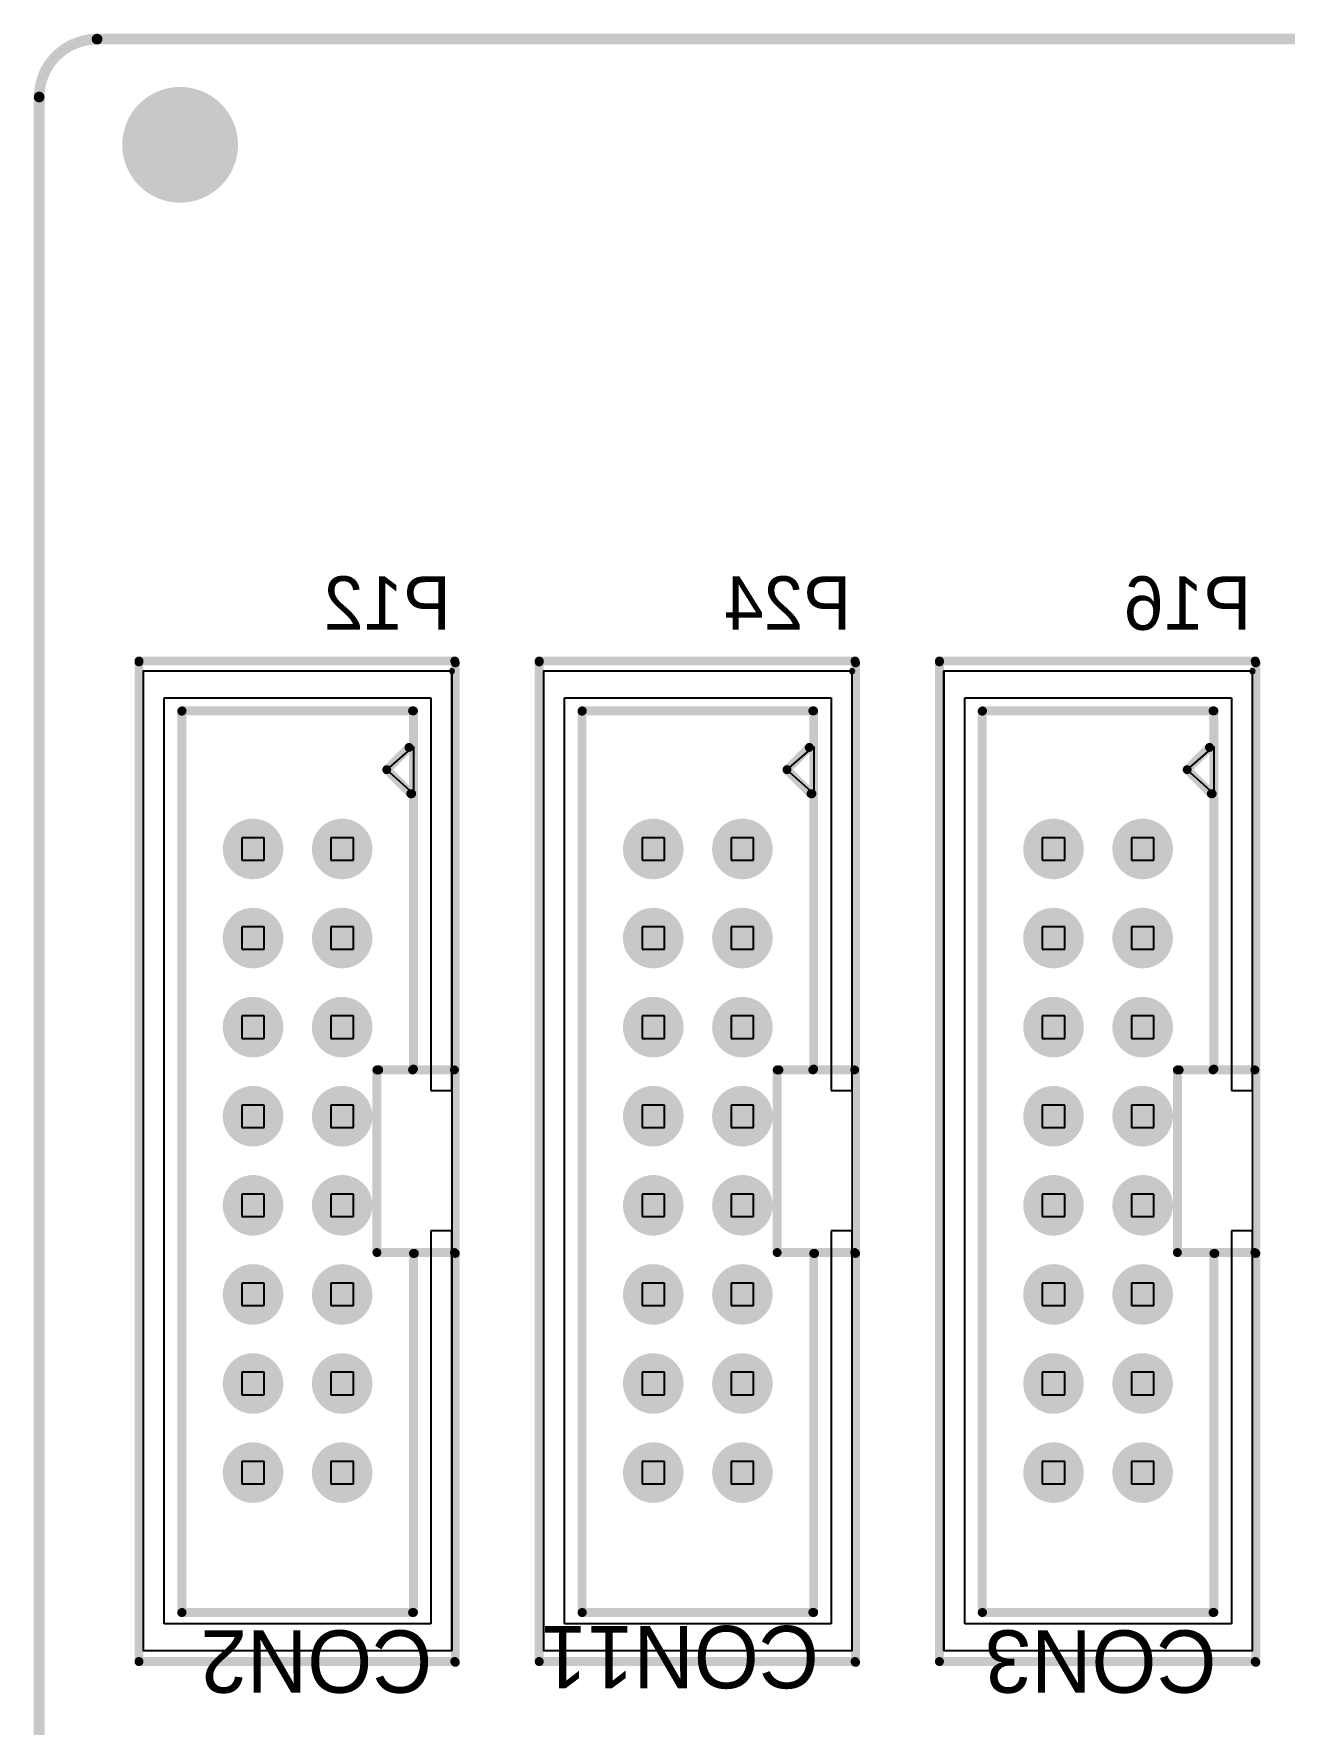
# Model space of a CAD drawing. Extents: x 11.69 to 17.18, y 4.05 to 12.26.
# Drawn here: x 11.685 to 13.088, y 10.359 to 12.256 of the extents above; entities that cross this region are included whole.
import ezdxf

# ---------------------------------------------------------------- set-up
doc = ezdxf.new("R2010")
doc.units = 0
doc.layers.get('0').update_dxf_attribs({"linetype": 'CONTINUOUS'})
for name, color, linetype in [('BOTTOMLAYER', 5, 'CONTINUOUS'), ('BOTTOMOVERLAY', 54, 'CONTINUOUS'), ('BOTTOMSOLDER', 6, 'CONTINUOUS'), ('MECHANICAL1', 6, 'CONTINUOUS'), ('MECHANICAL15', 56, 'CONTINUOUS'), ('MECHANICAL2', 216, 'CONTINUOUS'), ('MECHANICAL4', 56, 'CONTINUOUS'), ('MECHANICAL6', 56, 'CONTINUOUS'), ('MECHANICAL8', 56, 'CONTINUOUS'), ('MECHANICAL9', 56, 'CONTINUOUS'), ('MULTILAYER', 9, 'CONTINUOUS'), ('TOPLAYER', 1, 'CONTINUOUS'), ('TOPSOLDER', 216, 'CONTINUOUS')]:
    doc.layers.add(name, color=color, linetype=linetype)

# ---------------------------------------------------------------- blocks, each defined once
blk = doc.blocks.new('IDC_TH_16P_P2_54_C3406_B11')
at = {"layer": 'BOTTOMLAYER', "const_width": 0.03}
for points in [[(-0.365, 0.05, 1), (-0.335, 0.05, 1)], [(-0.265, 0.05, 1), (-0.235, 0.05, 1)], [(-0.165, 0.05, 1), (-0.135, 0.05, 1)], [(-0.065, 0.05, 1), (-0.035, 0.05, 1)], [(0.035, 0.05, 1), (0.065, 0.05, 1)], [(0.135, 0.05, 1), (0.165, 0.05, 1)], [(0.235, 0.05, 1), (0.265, 0.05, 1)], [(0.335, 0.05, 1), (0.365, 0.05, 1)], [(-0.365, -0.05, 1), (-0.335, -0.05, 1)], [(-0.265, -0.05, 1), (-0.235, -0.05, 1)], [(-0.165, -0.05, 1), (-0.135, -0.05, 1)], [(-0.065, -0.05, 1), (-0.035, -0.05, 1)], [(0.035, -0.05, 1), (0.065, -0.05, 1)], [(0.135, -0.05, 1), (0.165, -0.05, 1)], [(0.235, -0.05, 1), (0.265, -0.05, 1)], [(0.335, -0.05, 1), (0.365, -0.05, 1)]]:
    blk.add_lwpolyline(points, format="xyb", close=True, dxfattribs=at)
at = {"layer": 'BOTTOMOVERLAY', "const_width": 0.01}
for points in [[(-0.561, -0.178), (-0.561, 0.17633)], [(0.56299, 0.177), (-0.5589, 0.177)], [(-0.102, 0.091), (-0.102, 0.176)], [(0.103, 0.176), (0.104, 0.177)], [(0.103, 0.089), (0.103, 0.176)], [(0.562, -0.178), (0.562, 0.17633)], [(-0.103, 0.13), (-0.505, 0.13)], [(-0.505, -0.12966), (-0.505, 0.129)], [(-0.412, 0.127), (-0.412, 0.128)], [(-0.102, 0.129), (-0.103, 0.13)], [(0.104, 0.13), (0.104, 0.131)], [(0.507, 0.13), (0.104, 0.13)], [(0.507, -0.12966), (0.507, 0.129)], [(-0.439, 0.1), (-0.464, 0.125)], [(-0.439, 0.1), (-0.412, 0.127)], [(0.103, 0.089), (-0.102, 0.089)], [(0.50709, -0.13), (-0.50466, -0.13)], [(0.5622, -0.178), (-0.5599, -0.178)]]:
    blk.add_lwpolyline(points, dxfattribs=at)
at = {"layer": 'BOTTOMOVERLAY', "const_width": 0.005}
for points in [[(-0.5635, 0.17633, 1), (-0.5585, 0.17633, 1)], [(-0.5614, 0.177, 1), (-0.5564, 0.177, 1)], [(-0.1045, 0.176, 1), (-0.0995, 0.176, 1)], [(0.1005, 0.176, 1), (0.1055, 0.176, 1)], [(0.1005, 0.176, 1), (0.1055, 0.176, 1)], [(0.1015, 0.177, 1), (0.1065, 0.177, 1)], [(0.5595, 0.17633, 1), (0.5645, 0.17633, 1)], [(0.56049, 0.177, 1), (0.56549, 0.177, 1)], [(-0.5075, 0.13, 1), (-0.5025, 0.13, 1)], [(-0.5075, 0.129, 1), (-0.5025, 0.129, 1)], [(-0.4145, 0.128, 1), (-0.4095, 0.128, 1)], [(-0.1055, 0.13, 1), (-0.1005, 0.13, 1)], [(-0.1055, 0.13, 1), (-0.1005, 0.13, 1)], [(-0.1045, 0.129, 1), (-0.0995, 0.129, 1)], [(0.1015, 0.131, 1), (0.1065, 0.131, 1)], [(0.1015, 0.13, 1), (0.1065, 0.13, 1)], [(0.1015, 0.13, 1), (0.1065, 0.13, 1)], [(0.5045, 0.13, 1), (0.5095, 0.13, 1)], [(0.5045, 0.129, 1), (0.5095, 0.129, 1)], [(-0.4665, 0.125, 1), (-0.4615, 0.125, 1)], [(-0.4145, 0.127, 1), (-0.4095, 0.127, 1)], [(-0.4145, 0.127, 1), (-0.4095, 0.127, 1)], [(-0.4415, 0.1, 1), (-0.4365, 0.1, 1)], [(-0.4415, 0.1, 1), (-0.4365, 0.1, 1)], [(-0.1045, 0.091, 1), (-0.0995, 0.091, 1)], [(-0.1045, 0.089, 1), (-0.0995, 0.089, 1)], [(0.1005, 0.089, 1), (0.1055, 0.089, 1)], [(0.1005, 0.089, 1), (0.1055, 0.089, 1)], [(-0.5075, -0.12966, 1), (-0.5025, -0.12966, 1)], [(-0.50716, -0.13, 1), (-0.50216, -0.13, 1)], [(0.5045, -0.12966, 1), (0.5095, -0.12966, 1)], [(0.50459, -0.13, 1), (0.50959, -0.13, 1)], [(-0.5635, -0.178, 1), (-0.5585, -0.178, 1)], [(-0.5624, -0.178, 1), (-0.5574, -0.178, 1)], [(0.5595, -0.178, 1), (0.5645, -0.178, 1)], [(0.5597, -0.178, 1), (0.5647, -0.178, 1)]]:
    blk.add_lwpolyline(points, format="xyb", close=True, dxfattribs=at)
at = {"layer": 'BOTTOMSOLDER', "const_width": 0.034}
for points in [[(-0.367, 0.05, 1), (-0.333, 0.05, 1)], [(-0.267, 0.05, 1), (-0.233, 0.05, 1)], [(-0.167, 0.05, 1), (-0.133, 0.05, 1)], [(-0.067, 0.05, 1), (-0.033, 0.05, 1)], [(0.033, 0.05, 1), (0.067, 0.05, 1)], [(0.133, 0.05, 1), (0.167, 0.05, 1)], [(0.233, 0.05, 1), (0.267, 0.05, 1)], [(0.333, 0.05, 1), (0.367, 0.05, 1)], [(-0.367, -0.05, 1), (-0.333, -0.05, 1)], [(-0.267, -0.05, 1), (-0.233, -0.05, 1)], [(-0.167, -0.05, 1), (-0.133, -0.05, 1)], [(-0.067, -0.05, 1), (-0.033, -0.05, 1)], [(0.033, -0.05, 1), (0.067, -0.05, 1)], [(0.133, -0.05, 1), (0.167, -0.05, 1)], [(0.233, -0.05, 1), (0.267, -0.05, 1)], [(0.333, -0.05, 1), (0.367, -0.05, 1)]]:
    blk.add_lwpolyline(points, format="xyb", close=True, dxfattribs=at)
at = {"layer": 'MECHANICAL2'}
for p, q in [((-0.07874, 0.173228), (-0.549605, 0.173228)), ((-0.549605, 0.173228), (-0.549605, -0.173228)), ((-0.07874, 0.149606), (-0.07874, 0.173228)), ((0.549605, 0.173228), (0.07874, 0.173228)), ((0.07874, 0.173228), (0.07874, 0.149606)), ((0.549605, -0.173228), (0.549605, 0.173228)), ((-0.519685, -0.149606), (-0.519685, 0.149606)), ((-0.519685, 0.149606), (-0.07874, 0.149606)), ((0.07874, 0.149606), (0.519685, 0.149606)), ((0.519685, 0.149606), (0.519685, -0.149606)), ((-0.439, 0.1), (-0.465, 0.13)), ((-0.465, 0.13), (-0.412, 0.13)), ((-0.412, 0.13), (-0.439, 0.1)), ((0.519685, -0.149606), (-0.519685, -0.149606)), ((-0.549605, -0.173228), (0.549605, -0.173228))]:
    blk.add_line(p, q, dxfattribs=at)
at = {"layer": 'MECHANICAL6', "const_width": 0.002}
for points in [[(0.549607, 0.173229), (-0.549606, 0.173229)], [(-0.549606, -0.173228), (-0.549606, 0.173229)], [(0.549607, -0.173228), (0.549607, 0.173229)], [(0.549607, -0.173228), (-0.549606, -0.173228)]]:
    blk.add_lwpolyline(points, dxfattribs=at)
at = {"layer": 'MECHANICAL6', "const_width": 0.001}
for points in [[(-0.550106, 0.173229, 1), (-0.549106, 0.173229, 1)], [(-0.550106, 0.173229, 1), (-0.549106, 0.173229, 1)], [(0.549107, 0.173229, 1), (0.550107, 0.173229, 1)], [(0.549107, 0.173229, 1), (0.550107, 0.173229, 1)], [(-0.550106, -0.173228, 1), (-0.549106, -0.173228, 1)], [(-0.550106, -0.173228, 1), (-0.549106, -0.173228, 1)], [(0.549107, -0.173228, 1), (0.550107, -0.173228, 1)], [(0.549107, -0.173228, 1), (0.550107, -0.173228, 1)]]:
    blk.add_lwpolyline(points, format="xyb", close=True, dxfattribs=at)
at = {"layer": 'MECHANICAL8'}
for p, q in [((-0.551417, 0.175037), (-0.552165, 0.17323)), ((-0.552165, 0.17323), (-0.552165, 0.17323)), ((-0.552165, 0.17323), (-0.551417, 0.171423)), ((-0.54961, 0.175786), (-0.551417, 0.175037)), ((-0.551417, 0.171423), (-0.54961, 0.170675)), ((-0.547803, 0.175037), (-0.54961, 0.175786)), ((-0.54961, 0.170675), (-0.547803, 0.171423)), ((-0.547054, 0.17323), (-0.547803, 0.175037)), ((-0.547803, 0.171423), (-0.547054, 0.17323)), ((-0.547054, 0.17323), (-0.547054, 0.17323))]:
    blk.add_line(p, q, dxfattribs=at)
at = {"layer": 'MECHANICAL9'}
for p, q in [((-0.362598, 0.062598), (-0.362598, 0.037402)), ((-0.337402, 0.062598), (-0.362598, 0.062598)), ((-0.337402, 0.037402), (-0.337402, 0.062598)), ((-0.262598, 0.062598), (-0.262598, 0.037402)), ((-0.237402, 0.062598), (-0.262598, 0.062598)), ((-0.237402, 0.037402), (-0.237402, 0.062598)), ((-0.162598, 0.062598), (-0.162598, 0.037402)), ((-0.137402, 0.062598), (-0.162598, 0.062598)), ((-0.137402, 0.037402), (-0.137402, 0.062598)), ((-0.062598, 0.062598), (-0.062598, 0.037402)), ((-0.037402, 0.062598), (-0.062598, 0.062598)), ((-0.037402, 0.037402), (-0.037402, 0.062598)), ((0.037402, 0.062598), (0.037402, 0.037402)), ((0.062598, 0.062598), (0.037402, 0.062598)), ((0.062598, 0.037402), (0.062598, 0.062598)), ((0.137402, 0.062598), (0.137402, 0.037402)), ((0.162598, 0.062598), (0.137402, 0.062598)), ((0.162598, 0.037402), (0.162598, 0.062598)), ((0.237402, 0.062598), (0.237402, 0.037402)), ((0.262598, 0.062598), (0.237402, 0.062598)), ((0.262598, 0.037402), (0.262598, 0.062598)), ((0.337402, 0.062598), (0.337402, 0.037402)), ((0.362598, 0.062598), (0.337402, 0.062598)), ((0.362598, 0.037402), (0.362598, 0.062598)), ((-0.362598, 0.037402), (-0.337402, 0.037402)), ((-0.262598, 0.037402), (-0.237402, 0.037402)), ((-0.162598, 0.037402), (-0.137402, 0.037402)), ((-0.062598, 0.037402), (-0.037402, 0.037402)), ((0.037402, 0.037402), (0.062598, 0.037402)), ((0.137402, 0.037402), (0.162598, 0.037402)), ((0.237402, 0.037402), (0.262598, 0.037402)), ((0.337402, 0.037402), (0.362598, 0.037402)), ((-0.362598, -0.037402), (-0.362598, -0.062598)), ((-0.337402, -0.037402), (-0.362598, -0.037402)), ((-0.337402, -0.062598), (-0.337402, -0.037402)), ((-0.262598, -0.037402), (-0.262598, -0.062598)), ((-0.237402, -0.037402), (-0.262598, -0.037402)), ((-0.237402, -0.062598), (-0.237402, -0.037402)), ((-0.162598, -0.037402), (-0.162598, -0.062598)), ((-0.137402, -0.037402), (-0.162598, -0.037402)), ((-0.137402, -0.062598), (-0.137402, -0.037402)), ((-0.062598, -0.037402), (-0.062598, -0.062598)), ((-0.037402, -0.037402), (-0.062598, -0.037402)), ((-0.037402, -0.062598), (-0.037402, -0.037402)), ((0.037402, -0.037402), (0.037402, -0.062598)), ((0.062598, -0.037402), (0.037402, -0.037402)), ((0.062598, -0.062598), (0.062598, -0.037402)), ((0.137402, -0.037402), (0.137402, -0.062598)), ((0.162598, -0.037402), (0.137402, -0.037402)), ((0.162598, -0.062598), (0.162598, -0.037402)), ((0.237402, -0.037402), (0.237402, -0.062598)), ((0.262598, -0.037402), (0.237402, -0.037402)), ((0.262598, -0.062598), (0.262598, -0.037402)), ((0.337402, -0.037402), (0.337402, -0.062598)), ((0.362598, -0.037402), (0.337402, -0.037402)), ((0.362598, -0.062598), (0.362598, -0.037402)), ((-0.362598, -0.062598), (-0.337402, -0.062598)), ((-0.262598, -0.062598), (-0.237402, -0.062598)), ((-0.162598, -0.062598), (-0.137402, -0.062598)), ((-0.062598, -0.062598), (-0.037402, -0.062598)), ((0.037402, -0.062598), (0.062598, -0.062598)), ((0.137402, -0.062598), (0.162598, -0.062598)), ((0.237402, -0.062598), (0.262598, -0.062598)), ((0.337402, -0.062598), (0.362598, -0.062598))]:
    blk.add_line(p, q, dxfattribs=at)
at = {"layer": 'MULTILAYER', "const_width": 0.03}
for points in [[(-0.365, 0.05, 1), (-0.335, 0.05, 1)], [(-0.265, 0.05, 1), (-0.235, 0.05, 1)], [(-0.165, 0.05, 1), (-0.135, 0.05, 1)], [(-0.065, 0.05, 1), (-0.035, 0.05, 1)], [(0.035, 0.05, 1), (0.065, 0.05, 1)], [(0.135, 0.05, 1), (0.165, 0.05, 1)], [(0.235, 0.05, 1), (0.265, 0.05, 1)], [(0.335, 0.05, 1), (0.365, 0.05, 1)], [(-0.365, -0.05, 1), (-0.335, -0.05, 1)], [(-0.265, -0.05, 1), (-0.235, -0.05, 1)], [(-0.165, -0.05, 1), (-0.135, -0.05, 1)], [(-0.065, -0.05, 1), (-0.035, -0.05, 1)], [(0.035, -0.05, 1), (0.065, -0.05, 1)], [(0.135, -0.05, 1), (0.165, -0.05, 1)], [(0.235, -0.05, 1), (0.265, -0.05, 1)], [(0.335, -0.05, 1), (0.365, -0.05, 1)]]:
    blk.add_lwpolyline(points, format="xyb", close=True, dxfattribs=at)
at = {"layer": 'TOPLAYER', "const_width": 0.03}
for points in [[(-0.365, 0.05, 1), (-0.335, 0.05, 1)], [(-0.265, 0.05, 1), (-0.235, 0.05, 1)], [(-0.165, 0.05, 1), (-0.135, 0.05, 1)], [(-0.065, 0.05, 1), (-0.035, 0.05, 1)], [(0.035, 0.05, 1), (0.065, 0.05, 1)], [(0.135, 0.05, 1), (0.165, 0.05, 1)], [(0.235, 0.05, 1), (0.265, 0.05, 1)], [(0.335, 0.05, 1), (0.365, 0.05, 1)], [(-0.365, -0.05, 1), (-0.335, -0.05, 1)], [(-0.265, -0.05, 1), (-0.235, -0.05, 1)], [(-0.165, -0.05, 1), (-0.135, -0.05, 1)], [(-0.065, -0.05, 1), (-0.035, -0.05, 1)], [(0.035, -0.05, 1), (0.065, -0.05, 1)], [(0.135, -0.05, 1), (0.165, -0.05, 1)], [(0.235, -0.05, 1), (0.265, -0.05, 1)], [(0.335, -0.05, 1), (0.365, -0.05, 1)]]:
    blk.add_lwpolyline(points, format="xyb", close=True, dxfattribs=at)
at = {"layer": 'TOPSOLDER', "const_width": 0.034}
for points in [[(-0.367, 0.05, 1), (-0.333, 0.05, 1)], [(-0.267, 0.05, 1), (-0.233, 0.05, 1)], [(-0.167, 0.05, 1), (-0.133, 0.05, 1)], [(-0.067, 0.05, 1), (-0.033, 0.05, 1)], [(0.033, 0.05, 1), (0.067, 0.05, 1)], [(0.133, 0.05, 1), (0.167, 0.05, 1)], [(0.233, 0.05, 1), (0.267, 0.05, 1)], [(0.333, 0.05, 1), (0.367, 0.05, 1)], [(-0.367, -0.05, 1), (-0.333, -0.05, 1)], [(-0.267, -0.05, 1), (-0.233, -0.05, 1)], [(-0.167, -0.05, 1), (-0.133, -0.05, 1)], [(-0.067, -0.05, 1), (-0.033, -0.05, 1)], [(0.033, -0.05, 1), (0.067, -0.05, 1)], [(0.133, -0.05, 1), (0.167, -0.05, 1)], [(0.233, -0.05, 1), (0.267, -0.05, 1)], [(0.333, -0.05, 1), (0.367, -0.05, 1)]]:
    blk.add_lwpolyline(points, format="xyb", close=True, dxfattribs=at)
blk = doc.blocks.new('IDC_TH_16P_P2_54_C3406_B15')
at = {"layer": 'BOTTOMLAYER', "const_width": 0.03}
for points in [[(-0.365, 0.05, 1), (-0.335, 0.05, 1)], [(-0.265, 0.05, 1), (-0.235, 0.05, 1)], [(-0.165, 0.05, 1), (-0.135, 0.05, 1)], [(-0.065, 0.05, 1), (-0.035, 0.05, 1)], [(0.035, 0.05, 1), (0.065, 0.05, 1)], [(0.135, 0.05, 1), (0.165, 0.05, 1)], [(0.235, 0.05, 1), (0.265, 0.05, 1)], [(0.335, 0.05, 1), (0.365, 0.05, 1)], [(-0.365, -0.05, 1), (-0.335, -0.05, 1)], [(-0.265, -0.05, 1), (-0.235, -0.05, 1)], [(-0.165, -0.05, 1), (-0.135, -0.05, 1)], [(-0.065, -0.05, 1), (-0.035, -0.05, 1)], [(0.035, -0.05, 1), (0.065, -0.05, 1)], [(0.135, -0.05, 1), (0.165, -0.05, 1)], [(0.235, -0.05, 1), (0.265, -0.05, 1)], [(0.335, -0.05, 1), (0.365, -0.05, 1)]]:
    blk.add_lwpolyline(points, format="xyb", close=True, dxfattribs=at)
at = {"layer": 'BOTTOMOVERLAY', "const_width": 0.01}
for points in [[(-0.561, -0.178), (-0.561, 0.17633)], [(0.56299, 0.177), (-0.5589, 0.177)], [(-0.102, 0.091), (-0.102, 0.176)], [(0.103, 0.176), (0.104, 0.177)], [(0.103, 0.089), (0.103, 0.176)], [(0.562, -0.178), (0.562, 0.17633)], [(-0.103, 0.13), (-0.505, 0.13)], [(-0.505, -0.12966), (-0.505, 0.129)], [(-0.412, 0.127), (-0.412, 0.128)], [(-0.102, 0.129), (-0.103, 0.13)], [(0.104, 0.13), (0.104, 0.131)], [(0.507, 0.13), (0.104, 0.13)], [(0.507, -0.12966), (0.507, 0.129)], [(-0.439, 0.1), (-0.464, 0.125)], [(-0.439, 0.1), (-0.412, 0.127)], [(0.103, 0.089), (-0.102, 0.089)], [(0.50709, -0.13), (-0.50466, -0.13)], [(0.5622, -0.178), (-0.5599, -0.178)]]:
    blk.add_lwpolyline(points, dxfattribs=at)
at = {"layer": 'BOTTOMOVERLAY', "const_width": 0.005}
for points in [[(-0.5635, 0.17633, 1), (-0.5585, 0.17633, 1)], [(-0.5614, 0.177, 1), (-0.5564, 0.177, 1)], [(-0.1045, 0.176, 1), (-0.0995, 0.176, 1)], [(0.1005, 0.176, 1), (0.1055, 0.176, 1)], [(0.1005, 0.176, 1), (0.1055, 0.176, 1)], [(0.1015, 0.177, 1), (0.1065, 0.177, 1)], [(0.5595, 0.17633, 1), (0.5645, 0.17633, 1)], [(0.56049, 0.177, 1), (0.56549, 0.177, 1)], [(-0.5075, 0.13, 1), (-0.5025, 0.13, 1)], [(-0.5075, 0.129, 1), (-0.5025, 0.129, 1)], [(-0.4145, 0.128, 1), (-0.4095, 0.128, 1)], [(-0.1055, 0.13, 1), (-0.1005, 0.13, 1)], [(-0.1055, 0.13, 1), (-0.1005, 0.13, 1)], [(-0.1045, 0.129, 1), (-0.0995, 0.129, 1)], [(0.1015, 0.131, 1), (0.1065, 0.131, 1)], [(0.1015, 0.13, 1), (0.1065, 0.13, 1)], [(0.1015, 0.13, 1), (0.1065, 0.13, 1)], [(0.5045, 0.13, 1), (0.5095, 0.13, 1)], [(0.5045, 0.129, 1), (0.5095, 0.129, 1)], [(-0.4665, 0.125, 1), (-0.4615, 0.125, 1)], [(-0.4145, 0.127, 1), (-0.4095, 0.127, 1)], [(-0.4145, 0.127, 1), (-0.4095, 0.127, 1)], [(-0.4415, 0.1, 1), (-0.4365, 0.1, 1)], [(-0.4415, 0.1, 1), (-0.4365, 0.1, 1)], [(-0.1045, 0.091, 1), (-0.0995, 0.091, 1)], [(-0.1045, 0.089, 1), (-0.0995, 0.089, 1)], [(0.1005, 0.089, 1), (0.1055, 0.089, 1)], [(0.1005, 0.089, 1), (0.1055, 0.089, 1)], [(-0.5075, -0.12966, 1), (-0.5025, -0.12966, 1)], [(-0.50716, -0.13, 1), (-0.50216, -0.13, 1)], [(0.5045, -0.12966, 1), (0.5095, -0.12966, 1)], [(0.50459, -0.13, 1), (0.50959, -0.13, 1)], [(-0.5635, -0.178, 1), (-0.5585, -0.178, 1)], [(-0.5624, -0.178, 1), (-0.5574, -0.178, 1)], [(0.5595, -0.178, 1), (0.5645, -0.178, 1)], [(0.5597, -0.178, 1), (0.5647, -0.178, 1)]]:
    blk.add_lwpolyline(points, format="xyb", close=True, dxfattribs=at)
at = {"layer": 'BOTTOMSOLDER', "const_width": 0.034}
for points in [[(-0.367, 0.05, 1), (-0.333, 0.05, 1)], [(-0.267, 0.05, 1), (-0.233, 0.05, 1)], [(-0.167, 0.05, 1), (-0.133, 0.05, 1)], [(-0.067, 0.05, 1), (-0.033, 0.05, 1)], [(0.033, 0.05, 1), (0.067, 0.05, 1)], [(0.133, 0.05, 1), (0.167, 0.05, 1)], [(0.233, 0.05, 1), (0.267, 0.05, 1)], [(0.333, 0.05, 1), (0.367, 0.05, 1)], [(-0.367, -0.05, 1), (-0.333, -0.05, 1)], [(-0.267, -0.05, 1), (-0.233, -0.05, 1)], [(-0.167, -0.05, 1), (-0.133, -0.05, 1)], [(-0.067, -0.05, 1), (-0.033, -0.05, 1)], [(0.033, -0.05, 1), (0.067, -0.05, 1)], [(0.133, -0.05, 1), (0.167, -0.05, 1)], [(0.233, -0.05, 1), (0.267, -0.05, 1)], [(0.333, -0.05, 1), (0.367, -0.05, 1)]]:
    blk.add_lwpolyline(points, format="xyb", close=True, dxfattribs=at)
at = {"layer": 'MECHANICAL2'}
for p, q in [((-0.07874, 0.173228), (-0.549605, 0.173228)), ((-0.549605, 0.173228), (-0.549605, -0.173228)), ((-0.07874, 0.149606), (-0.07874, 0.173228)), ((0.549605, 0.173228), (0.07874, 0.173228)), ((0.07874, 0.173228), (0.07874, 0.149606)), ((0.549605, -0.173228), (0.549605, 0.173228)), ((-0.519685, -0.149606), (-0.519685, 0.149606)), ((-0.519685, 0.149606), (-0.07874, 0.149606)), ((0.07874, 0.149606), (0.519685, 0.149606)), ((0.519685, 0.149606), (0.519685, -0.149606)), ((-0.439, 0.1), (-0.465, 0.13)), ((-0.465, 0.13), (-0.412, 0.13)), ((-0.412, 0.13), (-0.439, 0.1)), ((0.519685, -0.149606), (-0.519685, -0.149606)), ((-0.549605, -0.173228), (0.549605, -0.173228))]:
    blk.add_line(p, q, dxfattribs=at)
at = {"layer": 'MECHANICAL6', "const_width": 0.002}
for points in [[(0.549607, 0.173229), (-0.549606, 0.173229)], [(-0.549606, -0.173228), (-0.549606, 0.173229)], [(0.549607, -0.173228), (0.549607, 0.173229)], [(0.549607, -0.173228), (-0.549606, -0.173228)]]:
    blk.add_lwpolyline(points, dxfattribs=at)
at = {"layer": 'MECHANICAL6', "const_width": 0.001}
for points in [[(-0.550106, 0.173229, 1), (-0.549106, 0.173229, 1)], [(-0.550106, 0.173229, 1), (-0.549106, 0.173229, 1)], [(0.549107, 0.173229, 1), (0.550107, 0.173229, 1)], [(0.549107, 0.173229, 1), (0.550107, 0.173229, 1)], [(-0.550106, -0.173228, 1), (-0.549106, -0.173228, 1)], [(-0.550106, -0.173228, 1), (-0.549106, -0.173228, 1)], [(0.549107, -0.173228, 1), (0.550107, -0.173228, 1)], [(0.549107, -0.173228, 1), (0.550107, -0.173228, 1)]]:
    blk.add_lwpolyline(points, format="xyb", close=True, dxfattribs=at)
at = {"layer": 'MECHANICAL8'}
for p, q in [((-0.551417, 0.175037), (-0.552165, 0.17323)), ((-0.552165, 0.17323), (-0.552165, 0.17323)), ((-0.552165, 0.17323), (-0.551417, 0.171423)), ((-0.54961, 0.175786), (-0.551417, 0.175037)), ((-0.551417, 0.171423), (-0.54961, 0.170675)), ((-0.547803, 0.175037), (-0.54961, 0.175786)), ((-0.54961, 0.170675), (-0.547803, 0.171423)), ((-0.547054, 0.17323), (-0.547803, 0.175037)), ((-0.547803, 0.171423), (-0.547054, 0.17323)), ((-0.547054, 0.17323), (-0.547054, 0.17323))]:
    blk.add_line(p, q, dxfattribs=at)
at = {"layer": 'MECHANICAL9'}
for p, q in [((-0.362598, 0.062598), (-0.362598, 0.037402)), ((-0.337402, 0.062598), (-0.362598, 0.062598)), ((-0.337402, 0.037402), (-0.337402, 0.062598)), ((-0.262598, 0.062598), (-0.262598, 0.037402)), ((-0.237402, 0.062598), (-0.262598, 0.062598)), ((-0.237402, 0.037402), (-0.237402, 0.062598)), ((-0.162598, 0.062598), (-0.162598, 0.037402)), ((-0.137402, 0.062598), (-0.162598, 0.062598)), ((-0.137402, 0.037402), (-0.137402, 0.062598)), ((-0.062598, 0.062598), (-0.062598, 0.037402)), ((-0.037402, 0.062598), (-0.062598, 0.062598)), ((-0.037402, 0.037402), (-0.037402, 0.062598)), ((0.037402, 0.062598), (0.037402, 0.037402)), ((0.062598, 0.062598), (0.037402, 0.062598)), ((0.062598, 0.037402), (0.062598, 0.062598)), ((0.137402, 0.062598), (0.137402, 0.037402)), ((0.162598, 0.062598), (0.137402, 0.062598)), ((0.162598, 0.037402), (0.162598, 0.062598)), ((0.237402, 0.062598), (0.237402, 0.037402)), ((0.262598, 0.062598), (0.237402, 0.062598)), ((0.262598, 0.037402), (0.262598, 0.062598)), ((0.337402, 0.062598), (0.337402, 0.037402)), ((0.362598, 0.062598), (0.337402, 0.062598)), ((0.362598, 0.037402), (0.362598, 0.062598)), ((-0.362598, 0.037402), (-0.337402, 0.037402)), ((-0.262598, 0.037402), (-0.237402, 0.037402)), ((-0.162598, 0.037402), (-0.137402, 0.037402)), ((-0.062598, 0.037402), (-0.037402, 0.037402)), ((0.037402, 0.037402), (0.062598, 0.037402)), ((0.137402, 0.037402), (0.162598, 0.037402)), ((0.237402, 0.037402), (0.262598, 0.037402)), ((0.337402, 0.037402), (0.362598, 0.037402)), ((-0.362598, -0.037402), (-0.362598, -0.062598)), ((-0.337402, -0.037402), (-0.362598, -0.037402)), ((-0.337402, -0.062598), (-0.337402, -0.037402)), ((-0.262598, -0.037402), (-0.262598, -0.062598)), ((-0.237402, -0.037402), (-0.262598, -0.037402)), ((-0.237402, -0.062598), (-0.237402, -0.037402)), ((-0.162598, -0.037402), (-0.162598, -0.062598)), ((-0.137402, -0.037402), (-0.162598, -0.037402)), ((-0.137402, -0.062598), (-0.137402, -0.037402)), ((-0.062598, -0.037402), (-0.062598, -0.062598)), ((-0.037402, -0.037402), (-0.062598, -0.037402)), ((-0.037402, -0.062598), (-0.037402, -0.037402)), ((0.037402, -0.037402), (0.037402, -0.062598)), ((0.062598, -0.037402), (0.037402, -0.037402)), ((0.062598, -0.062598), (0.062598, -0.037402)), ((0.137402, -0.037402), (0.137402, -0.062598)), ((0.162598, -0.037402), (0.137402, -0.037402)), ((0.162598, -0.062598), (0.162598, -0.037402)), ((0.237402, -0.037402), (0.237402, -0.062598)), ((0.262598, -0.037402), (0.237402, -0.037402)), ((0.262598, -0.062598), (0.262598, -0.037402)), ((0.337402, -0.037402), (0.337402, -0.062598)), ((0.362598, -0.037402), (0.337402, -0.037402)), ((0.362598, -0.062598), (0.362598, -0.037402)), ((-0.362598, -0.062598), (-0.337402, -0.062598)), ((-0.262598, -0.062598), (-0.237402, -0.062598)), ((-0.162598, -0.062598), (-0.137402, -0.062598)), ((-0.062598, -0.062598), (-0.037402, -0.062598)), ((0.037402, -0.062598), (0.062598, -0.062598)), ((0.137402, -0.062598), (0.162598, -0.062598)), ((0.237402, -0.062598), (0.262598, -0.062598)), ((0.337402, -0.062598), (0.362598, -0.062598))]:
    blk.add_line(p, q, dxfattribs=at)
at = {"layer": 'MULTILAYER', "const_width": 0.03}
for points in [[(-0.365, 0.05, 1), (-0.335, 0.05, 1)], [(-0.265, 0.05, 1), (-0.235, 0.05, 1)], [(-0.165, 0.05, 1), (-0.135, 0.05, 1)], [(-0.065, 0.05, 1), (-0.035, 0.05, 1)], [(0.035, 0.05, 1), (0.065, 0.05, 1)], [(0.135, 0.05, 1), (0.165, 0.05, 1)], [(0.235, 0.05, 1), (0.265, 0.05, 1)], [(0.335, 0.05, 1), (0.365, 0.05, 1)], [(-0.365, -0.05, 1), (-0.335, -0.05, 1)], [(-0.265, -0.05, 1), (-0.235, -0.05, 1)], [(-0.165, -0.05, 1), (-0.135, -0.05, 1)], [(-0.065, -0.05, 1), (-0.035, -0.05, 1)], [(0.035, -0.05, 1), (0.065, -0.05, 1)], [(0.135, -0.05, 1), (0.165, -0.05, 1)], [(0.235, -0.05, 1), (0.265, -0.05, 1)], [(0.335, -0.05, 1), (0.365, -0.05, 1)]]:
    blk.add_lwpolyline(points, format="xyb", close=True, dxfattribs=at)
at = {"layer": 'TOPLAYER', "const_width": 0.03}
for points in [[(-0.365, 0.05, 1), (-0.335, 0.05, 1)], [(-0.265, 0.05, 1), (-0.235, 0.05, 1)], [(-0.165, 0.05, 1), (-0.135, 0.05, 1)], [(-0.065, 0.05, 1), (-0.035, 0.05, 1)], [(0.035, 0.05, 1), (0.065, 0.05, 1)], [(0.135, 0.05, 1), (0.165, 0.05, 1)], [(0.235, 0.05, 1), (0.265, 0.05, 1)], [(0.335, 0.05, 1), (0.365, 0.05, 1)], [(-0.365, -0.05, 1), (-0.335, -0.05, 1)], [(-0.265, -0.05, 1), (-0.235, -0.05, 1)], [(-0.165, -0.05, 1), (-0.135, -0.05, 1)], [(-0.065, -0.05, 1), (-0.035, -0.05, 1)], [(0.035, -0.05, 1), (0.065, -0.05, 1)], [(0.135, -0.05, 1), (0.165, -0.05, 1)], [(0.235, -0.05, 1), (0.265, -0.05, 1)], [(0.335, -0.05, 1), (0.365, -0.05, 1)]]:
    blk.add_lwpolyline(points, format="xyb", close=True, dxfattribs=at)
at = {"layer": 'TOPSOLDER', "const_width": 0.034}
for points in [[(-0.367, 0.05, 1), (-0.333, 0.05, 1)], [(-0.267, 0.05, 1), (-0.233, 0.05, 1)], [(-0.167, 0.05, 1), (-0.133, 0.05, 1)], [(-0.067, 0.05, 1), (-0.033, 0.05, 1)], [(0.033, 0.05, 1), (0.067, 0.05, 1)], [(0.133, 0.05, 1), (0.167, 0.05, 1)], [(0.233, 0.05, 1), (0.267, 0.05, 1)], [(0.333, 0.05, 1), (0.367, 0.05, 1)], [(-0.367, -0.05, 1), (-0.333, -0.05, 1)], [(-0.267, -0.05, 1), (-0.233, -0.05, 1)], [(-0.167, -0.05, 1), (-0.133, -0.05, 1)], [(-0.067, -0.05, 1), (-0.033, -0.05, 1)], [(0.033, -0.05, 1), (0.067, -0.05, 1)], [(0.133, -0.05, 1), (0.167, -0.05, 1)], [(0.233, -0.05, 1), (0.267, -0.05, 1)], [(0.333, -0.05, 1), (0.367, -0.05, 1)]]:
    blk.add_lwpolyline(points, format="xyb", close=True, dxfattribs=at)
blk = doc.blocks.new('IDC_TH_16P_P2_54_C3406_B23')
at = {"layer": 'BOTTOMLAYER', "const_width": 0.03}
for points in [[(-0.365, 0.05, 1), (-0.335, 0.05, 1)], [(-0.265, 0.05, 1), (-0.235, 0.05, 1)], [(-0.165, 0.05, 1), (-0.135, 0.05, 1)], [(-0.065, 0.05, 1), (-0.035, 0.05, 1)], [(0.035, 0.05, 1), (0.065, 0.05, 1)], [(0.135, 0.05, 1), (0.165, 0.05, 1)], [(0.235, 0.05, 1), (0.265, 0.05, 1)], [(0.335, 0.05, 1), (0.365, 0.05, 1)], [(-0.365, -0.05, 1), (-0.335, -0.05, 1)], [(-0.265, -0.05, 1), (-0.235, -0.05, 1)], [(-0.165, -0.05, 1), (-0.135, -0.05, 1)], [(-0.065, -0.05, 1), (-0.035, -0.05, 1)], [(0.035, -0.05, 1), (0.065, -0.05, 1)], [(0.135, -0.05, 1), (0.165, -0.05, 1)], [(0.235, -0.05, 1), (0.265, -0.05, 1)], [(0.335, -0.05, 1), (0.365, -0.05, 1)]]:
    blk.add_lwpolyline(points, format="xyb", close=True, dxfattribs=at)
at = {"layer": 'BOTTOMOVERLAY', "const_width": 0.01}
for points in [[(-0.561, -0.178), (-0.561, 0.17633)], [(0.56299, 0.177), (-0.5589, 0.177)], [(-0.102, 0.091), (-0.102, 0.176)], [(0.103, 0.176), (0.104, 0.177)], [(0.103, 0.089), (0.103, 0.176)], [(0.562, -0.178), (0.562, 0.17633)], [(-0.103, 0.13), (-0.505, 0.13)], [(-0.505, -0.12966), (-0.505, 0.129)], [(-0.412, 0.127), (-0.412, 0.128)], [(-0.102, 0.129), (-0.103, 0.13)], [(0.104, 0.13), (0.104, 0.131)], [(0.507, 0.13), (0.104, 0.13)], [(0.507, -0.12966), (0.507, 0.129)], [(-0.439, 0.1), (-0.464, 0.125)], [(-0.439, 0.1), (-0.412, 0.127)], [(0.103, 0.089), (-0.102, 0.089)], [(0.50709, -0.13), (-0.50466, -0.13)], [(0.5622, -0.178), (-0.5599, -0.178)]]:
    blk.add_lwpolyline(points, dxfattribs=at)
at = {"layer": 'BOTTOMOVERLAY', "const_width": 0.005}
for points in [[(-0.5635, 0.17633, 1), (-0.5585, 0.17633, 1)], [(-0.5614, 0.177, 1), (-0.5564, 0.177, 1)], [(-0.1045, 0.176, 1), (-0.0995, 0.176, 1)], [(0.1005, 0.176, 1), (0.1055, 0.176, 1)], [(0.1005, 0.176, 1), (0.1055, 0.176, 1)], [(0.1015, 0.177, 1), (0.1065, 0.177, 1)], [(0.5595, 0.17633, 1), (0.5645, 0.17633, 1)], [(0.56049, 0.177, 1), (0.56549, 0.177, 1)], [(-0.5075, 0.13, 1), (-0.5025, 0.13, 1)], [(-0.5075, 0.129, 1), (-0.5025, 0.129, 1)], [(-0.4145, 0.128, 1), (-0.4095, 0.128, 1)], [(-0.1055, 0.13, 1), (-0.1005, 0.13, 1)], [(-0.1055, 0.13, 1), (-0.1005, 0.13, 1)], [(-0.1045, 0.129, 1), (-0.0995, 0.129, 1)], [(0.1015, 0.131, 1), (0.1065, 0.131, 1)], [(0.1015, 0.13, 1), (0.1065, 0.13, 1)], [(0.1015, 0.13, 1), (0.1065, 0.13, 1)], [(0.5045, 0.13, 1), (0.5095, 0.13, 1)], [(0.5045, 0.129, 1), (0.5095, 0.129, 1)], [(-0.4665, 0.125, 1), (-0.4615, 0.125, 1)], [(-0.4145, 0.127, 1), (-0.4095, 0.127, 1)], [(-0.4145, 0.127, 1), (-0.4095, 0.127, 1)], [(-0.4415, 0.1, 1), (-0.4365, 0.1, 1)], [(-0.4415, 0.1, 1), (-0.4365, 0.1, 1)], [(-0.1045, 0.091, 1), (-0.0995, 0.091, 1)], [(-0.1045, 0.089, 1), (-0.0995, 0.089, 1)], [(0.1005, 0.089, 1), (0.1055, 0.089, 1)], [(0.1005, 0.089, 1), (0.1055, 0.089, 1)], [(-0.5075, -0.12966, 1), (-0.5025, -0.12966, 1)], [(-0.50716, -0.13, 1), (-0.50216, -0.13, 1)], [(0.5045, -0.12966, 1), (0.5095, -0.12966, 1)], [(0.50459, -0.13, 1), (0.50959, -0.13, 1)], [(-0.5635, -0.178, 1), (-0.5585, -0.178, 1)], [(-0.5624, -0.178, 1), (-0.5574, -0.178, 1)], [(0.5595, -0.178, 1), (0.5645, -0.178, 1)], [(0.5597, -0.178, 1), (0.5647, -0.178, 1)]]:
    blk.add_lwpolyline(points, format="xyb", close=True, dxfattribs=at)
at = {"layer": 'BOTTOMSOLDER', "const_width": 0.034}
for points in [[(-0.367, 0.05, 1), (-0.333, 0.05, 1)], [(-0.267, 0.05, 1), (-0.233, 0.05, 1)], [(-0.167, 0.05, 1), (-0.133, 0.05, 1)], [(-0.067, 0.05, 1), (-0.033, 0.05, 1)], [(0.033, 0.05, 1), (0.067, 0.05, 1)], [(0.133, 0.05, 1), (0.167, 0.05, 1)], [(0.233, 0.05, 1), (0.267, 0.05, 1)], [(0.333, 0.05, 1), (0.367, 0.05, 1)], [(-0.367, -0.05, 1), (-0.333, -0.05, 1)], [(-0.267, -0.05, 1), (-0.233, -0.05, 1)], [(-0.167, -0.05, 1), (-0.133, -0.05, 1)], [(-0.067, -0.05, 1), (-0.033, -0.05, 1)], [(0.033, -0.05, 1), (0.067, -0.05, 1)], [(0.133, -0.05, 1), (0.167, -0.05, 1)], [(0.233, -0.05, 1), (0.267, -0.05, 1)], [(0.333, -0.05, 1), (0.367, -0.05, 1)]]:
    blk.add_lwpolyline(points, format="xyb", close=True, dxfattribs=at)
at = {"layer": 'MECHANICAL2'}
for p, q in [((-0.07874, 0.173228), (-0.549605, 0.173228)), ((-0.549605, 0.173228), (-0.549605, -0.173228)), ((-0.07874, 0.149606), (-0.07874, 0.173228)), ((0.549605, 0.173228), (0.07874, 0.173228)), ((0.07874, 0.173228), (0.07874, 0.149606)), ((0.549605, -0.173228), (0.549605, 0.173228)), ((-0.519685, -0.149606), (-0.519685, 0.149606)), ((-0.519685, 0.149606), (-0.07874, 0.149606)), ((0.07874, 0.149606), (0.519685, 0.149606)), ((0.519685, 0.149606), (0.519685, -0.149606)), ((-0.439, 0.1), (-0.465, 0.13)), ((-0.465, 0.13), (-0.412, 0.13)), ((-0.412, 0.13), (-0.439, 0.1)), ((0.519685, -0.149606), (-0.519685, -0.149606)), ((-0.549605, -0.173228), (0.549605, -0.173228))]:
    blk.add_line(p, q, dxfattribs=at)
at = {"layer": 'MECHANICAL6', "const_width": 0.002}
for points in [[(0.549607, 0.173229), (-0.549606, 0.173229)], [(-0.549606, -0.173228), (-0.549606, 0.173229)], [(0.549607, -0.173228), (0.549607, 0.173229)], [(0.549607, -0.173228), (-0.549606, -0.173228)]]:
    blk.add_lwpolyline(points, dxfattribs=at)
at = {"layer": 'MECHANICAL6', "const_width": 0.001}
for points in [[(-0.550106, 0.173229, 1), (-0.549106, 0.173229, 1)], [(-0.550106, 0.173229, 1), (-0.549106, 0.173229, 1)], [(0.549107, 0.173229, 1), (0.550107, 0.173229, 1)], [(0.549107, 0.173229, 1), (0.550107, 0.173229, 1)], [(-0.550106, -0.173228, 1), (-0.549106, -0.173228, 1)], [(-0.550106, -0.173228, 1), (-0.549106, -0.173228, 1)], [(0.549107, -0.173228, 1), (0.550107, -0.173228, 1)], [(0.549107, -0.173228, 1), (0.550107, -0.173228, 1)]]:
    blk.add_lwpolyline(points, format="xyb", close=True, dxfattribs=at)
at = {"layer": 'MECHANICAL8'}
for p, q in [((-0.551417, 0.175037), (-0.552165, 0.17323)), ((-0.552165, 0.17323), (-0.552165, 0.17323)), ((-0.552165, 0.17323), (-0.551417, 0.171423)), ((-0.54961, 0.175786), (-0.551417, 0.175037)), ((-0.551417, 0.171423), (-0.54961, 0.170675)), ((-0.547803, 0.175037), (-0.54961, 0.175786)), ((-0.54961, 0.170675), (-0.547803, 0.171423)), ((-0.547054, 0.17323), (-0.547803, 0.175037)), ((-0.547803, 0.171423), (-0.547054, 0.17323)), ((-0.547054, 0.17323), (-0.547054, 0.17323))]:
    blk.add_line(p, q, dxfattribs=at)
at = {"layer": 'MECHANICAL9'}
for p, q in [((-0.362598, 0.062598), (-0.362598, 0.037402)), ((-0.337402, 0.062598), (-0.362598, 0.062598)), ((-0.337402, 0.037402), (-0.337402, 0.062598)), ((-0.262598, 0.062598), (-0.262598, 0.037402)), ((-0.237402, 0.062598), (-0.262598, 0.062598)), ((-0.237402, 0.037402), (-0.237402, 0.062598)), ((-0.162598, 0.062598), (-0.162598, 0.037402)), ((-0.137402, 0.062598), (-0.162598, 0.062598)), ((-0.137402, 0.037402), (-0.137402, 0.062598)), ((-0.062598, 0.062598), (-0.062598, 0.037402)), ((-0.037402, 0.062598), (-0.062598, 0.062598)), ((-0.037402, 0.037402), (-0.037402, 0.062598)), ((0.037402, 0.062598), (0.037402, 0.037402)), ((0.062598, 0.062598), (0.037402, 0.062598)), ((0.062598, 0.037402), (0.062598, 0.062598)), ((0.137402, 0.062598), (0.137402, 0.037402)), ((0.162598, 0.062598), (0.137402, 0.062598)), ((0.162598, 0.037402), (0.162598, 0.062598)), ((0.237402, 0.062598), (0.237402, 0.037402)), ((0.262598, 0.062598), (0.237402, 0.062598)), ((0.262598, 0.037402), (0.262598, 0.062598)), ((0.337402, 0.062598), (0.337402, 0.037402)), ((0.362598, 0.062598), (0.337402, 0.062598)), ((0.362598, 0.037402), (0.362598, 0.062598)), ((-0.362598, 0.037402), (-0.337402, 0.037402)), ((-0.262598, 0.037402), (-0.237402, 0.037402)), ((-0.162598, 0.037402), (-0.137402, 0.037402)), ((-0.062598, 0.037402), (-0.037402, 0.037402)), ((0.037402, 0.037402), (0.062598, 0.037402)), ((0.137402, 0.037402), (0.162598, 0.037402)), ((0.237402, 0.037402), (0.262598, 0.037402)), ((0.337402, 0.037402), (0.362598, 0.037402)), ((-0.362598, -0.037402), (-0.362598, -0.062598)), ((-0.337402, -0.037402), (-0.362598, -0.037402)), ((-0.337402, -0.062598), (-0.337402, -0.037402)), ((-0.262598, -0.037402), (-0.262598, -0.062598)), ((-0.237402, -0.037402), (-0.262598, -0.037402)), ((-0.237402, -0.062598), (-0.237402, -0.037402)), ((-0.162598, -0.037402), (-0.162598, -0.062598)), ((-0.137402, -0.037402), (-0.162598, -0.037402)), ((-0.137402, -0.062598), (-0.137402, -0.037402)), ((-0.062598, -0.037402), (-0.062598, -0.062598)), ((-0.037402, -0.037402), (-0.062598, -0.037402)), ((-0.037402, -0.062598), (-0.037402, -0.037402)), ((0.037402, -0.037402), (0.037402, -0.062598)), ((0.062598, -0.037402), (0.037402, -0.037402)), ((0.062598, -0.062598), (0.062598, -0.037402)), ((0.137402, -0.037402), (0.137402, -0.062598)), ((0.162598, -0.037402), (0.137402, -0.037402)), ((0.162598, -0.062598), (0.162598, -0.037402)), ((0.237402, -0.037402), (0.237402, -0.062598)), ((0.262598, -0.037402), (0.237402, -0.037402)), ((0.262598, -0.062598), (0.262598, -0.037402)), ((0.337402, -0.037402), (0.337402, -0.062598)), ((0.362598, -0.037402), (0.337402, -0.037402)), ((0.362598, -0.062598), (0.362598, -0.037402)), ((-0.362598, -0.062598), (-0.337402, -0.062598)), ((-0.262598, -0.062598), (-0.237402, -0.062598)), ((-0.162598, -0.062598), (-0.137402, -0.062598)), ((-0.062598, -0.062598), (-0.037402, -0.062598)), ((0.037402, -0.062598), (0.062598, -0.062598)), ((0.137402, -0.062598), (0.162598, -0.062598)), ((0.237402, -0.062598), (0.262598, -0.062598)), ((0.337402, -0.062598), (0.362598, -0.062598))]:
    blk.add_line(p, q, dxfattribs=at)
at = {"layer": 'MULTILAYER', "const_width": 0.03}
for points in [[(-0.365, 0.05, 1), (-0.335, 0.05, 1)], [(-0.265, 0.05, 1), (-0.235, 0.05, 1)], [(-0.165, 0.05, 1), (-0.135, 0.05, 1)], [(-0.065, 0.05, 1), (-0.035, 0.05, 1)], [(0.035, 0.05, 1), (0.065, 0.05, 1)], [(0.135, 0.05, 1), (0.165, 0.05, 1)], [(0.235, 0.05, 1), (0.265, 0.05, 1)], [(0.335, 0.05, 1), (0.365, 0.05, 1)], [(-0.365, -0.05, 1), (-0.335, -0.05, 1)], [(-0.265, -0.05, 1), (-0.235, -0.05, 1)], [(-0.165, -0.05, 1), (-0.135, -0.05, 1)], [(-0.065, -0.05, 1), (-0.035, -0.05, 1)], [(0.035, -0.05, 1), (0.065, -0.05, 1)], [(0.135, -0.05, 1), (0.165, -0.05, 1)], [(0.235, -0.05, 1), (0.265, -0.05, 1)], [(0.335, -0.05, 1), (0.365, -0.05, 1)]]:
    blk.add_lwpolyline(points, format="xyb", close=True, dxfattribs=at)
at = {"layer": 'TOPLAYER', "const_width": 0.03}
for points in [[(-0.365, 0.05, 1), (-0.335, 0.05, 1)], [(-0.265, 0.05, 1), (-0.235, 0.05, 1)], [(-0.165, 0.05, 1), (-0.135, 0.05, 1)], [(-0.065, 0.05, 1), (-0.035, 0.05, 1)], [(0.035, 0.05, 1), (0.065, 0.05, 1)], [(0.135, 0.05, 1), (0.165, 0.05, 1)], [(0.235, 0.05, 1), (0.265, 0.05, 1)], [(0.335, 0.05, 1), (0.365, 0.05, 1)], [(-0.365, -0.05, 1), (-0.335, -0.05, 1)], [(-0.265, -0.05, 1), (-0.235, -0.05, 1)], [(-0.165, -0.05, 1), (-0.135, -0.05, 1)], [(-0.065, -0.05, 1), (-0.035, -0.05, 1)], [(0.035, -0.05, 1), (0.065, -0.05, 1)], [(0.135, -0.05, 1), (0.165, -0.05, 1)], [(0.235, -0.05, 1), (0.265, -0.05, 1)], [(0.335, -0.05, 1), (0.365, -0.05, 1)]]:
    blk.add_lwpolyline(points, format="xyb", close=True, dxfattribs=at)
at = {"layer": 'TOPSOLDER', "const_width": 0.034}
for points in [[(-0.367, 0.05, 1), (-0.333, 0.05, 1)], [(-0.267, 0.05, 1), (-0.233, 0.05, 1)], [(-0.167, 0.05, 1), (-0.133, 0.05, 1)], [(-0.067, 0.05, 1), (-0.033, 0.05, 1)], [(0.033, 0.05, 1), (0.067, 0.05, 1)], [(0.133, 0.05, 1), (0.167, 0.05, 1)], [(0.233, 0.05, 1), (0.267, 0.05, 1)], [(0.333, 0.05, 1), (0.367, 0.05, 1)], [(-0.367, -0.05, 1), (-0.333, -0.05, 1)], [(-0.267, -0.05, 1), (-0.233, -0.05, 1)], [(-0.167, -0.05, 1), (-0.133, -0.05, 1)], [(-0.067, -0.05, 1), (-0.033, -0.05, 1)], [(0.033, -0.05, 1), (0.067, -0.05, 1)], [(0.133, -0.05, 1), (0.167, -0.05, 1)], [(0.233, -0.05, 1), (0.267, -0.05, 1)], [(0.333, -0.05, 1), (0.367, -0.05, 1)]]:
    blk.add_lwpolyline(points, format="xyb", close=True, dxfattribs=at)

msp = doc.modelspace()

# ---------------------------------------------------------------- linework, layer by layer
at = {"layer": 'MECHANICAL1', "const_width": 0.012}
msp.add_lwpolyline([(11.691, 12.185, -0.414214), (11.756, 12.25)], format="xyb", dxfattribs=at)
for points in [[(11.756, 12.25), (17.1058, 12.25)], [(11.691, 4.126), (11.691, 12.185)]]:
    msp.add_lwpolyline(points, dxfattribs=at)
at = {"layer": 'MECHANICAL1', "const_width": 0.006}
for points in [[(11.753, 12.25, 1), (11.759, 12.25, 1)], [(11.753, 12.25, 1), (11.759, 12.25, 1)], [(11.688, 12.185, 1), (11.694, 12.185, 1)], [(11.688, 12.185, 1), (11.694, 12.185, 1)]]:
    msp.add_lwpolyline(points, format="xyb", close=True, dxfattribs=at)
at = {"layer": 'MECHANICAL4', "const_width": 0.065}
msp.add_lwpolyline([(11.8167, 12.1314, 1), (11.8816, 12.1314, 1)], format="xyb", close=True, dxfattribs=at)

# ---------------------------------------------------------------- block references
at = {"rotation": 270}
for name, p in [('IDC_TH_16P_P2_54_C3406_B11', (11.981, 10.991)), ('IDC_TH_16P_P2_54_C3406_B23', (12.4301, 10.991)), ('IDC_TH_16P_P2_54_C3406_B15', (12.8792, 10.991))]:
    msp.add_blockref(name, p, dxfattribs=at)

# ---------------------------------------------------------------- texts
at = {"layer": 'BOTTOMOVERLAY', "text_generation_flag": 2}
for s, p in [('P12', (12.153, 11.587)), ('P24', (12.602, 11.587)), ('P16', (13.051, 11.587))]:
    msp.add_text(s, height=0.06, rotation=360, dxfattribs=at).set_placement(p)
at = {"layer": 'MECHANICAL15'}
for s, p in [('CON2', (12.1322, 10.4639)), ('CON11', (12.566, 10.4689)), ('CON3', (13.0122, 10.4639))]:
    msp.add_text(s, height=0.07, rotation=180, dxfattribs=at).set_placement(p)

doc.saveas('drawing.dxf')
